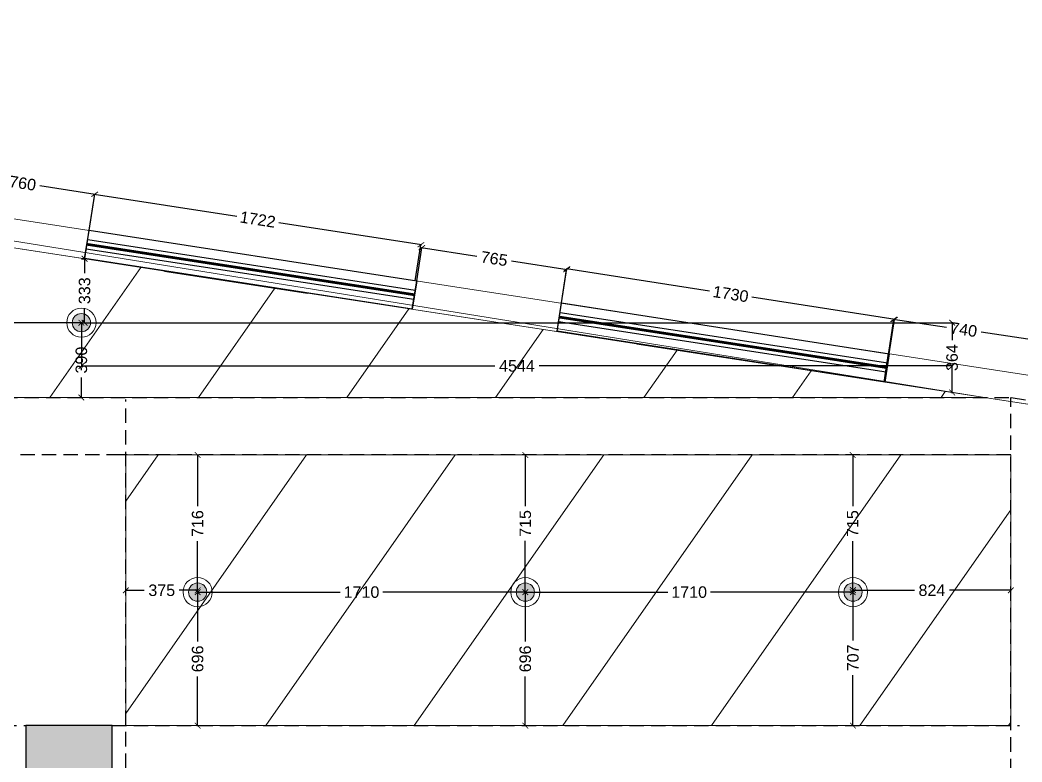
# Model space of a CAD drawing. Header units: millimetres. Extents: x 1464389 to 1998638, y -29162 to 256806.
# Drawn here: x 1766447 to 1771676, y 212103 to 215974 of the extents above; entities that cross this region are included whole.
import ezdxf

# ---------------------------------------------------------------- set-up
doc = ezdxf.new("R2010")
doc.units = ezdxf.units.MM
doc.header["$LTSCALE"] = 15
doc.header["$PDMODE"] = 35
doc.linetypes.add('DASHED2', pattern=[0.375, 0.25, -0.125])
doc.layers.get('0').update_dxf_attribs({"lineweight": 5})
for name, color, linetype in [('0_COVE_loop', 30, 'Continuous'), ('A-WNDW', 4, 'Continuous'), ('GFC Walls', 14, 'Continuous'), ('S-col-3', 3, 'Continuous')]:
    doc.layers.add(name, color=color, linetype=linetype)
doc.layers.add('Hatch', color=252, linetype='Continuous', lineweight=15)
doc.styles.add('ARIAL', font='arial.ttf')
doc.dimstyles.new('SC-25', dxfattribs={"dimtxt": 60, "dimasz": 30, "dimexe": 0, "dimexo": 0, "dimgap": 25, "dimtad": 0, "dimdec": 0, "dimzin": 0, "dimdsep": 46, "dimtxsty": 'ARIAL', "dimblk": 'ARCHTICK', "dimcen": 0.09, "dimdle": 3, "dimclrd": 251, "dimclre": 251, "dimclrt": 1, "dimadec": 0, "dimazin": 0, "dimtfac": 1, "dimtdec": 0, "dimtofl": 0, "dimtmove": 0, "dimatfit": 2, "dimfxl": 100, "dimtolj": 1, "dimtzin": 0, "dimarcsym": 0})
pattern_1 = [(55, (1353770.7, 220033.9), (-520.16155, 364.221), [])]

# ---------------------------------------------------------------- blocks, each defined once
blk = doc.blocks.new('_ArchTick')
at = {"color": 0, "linetype": 'ByBlock', "const_width": 0.15}
blk.add_lwpolyline([(-0.5, -0.5), (0.5, 0.5)], dxfattribs=at)
blk = doc.blocks.new('*D1269')
at = {"color": 251, "lineweight": -2, "transparency": 16777216}
for p, q in [((1766056.1, 214992), (1766085.1, 215180.2)), ((1766082.1, 215180.6), (1766370.8, 215136.2)), ((1766839.2, 215064), (1766550.6, 215108.5)), ((1766807.3, 214876.3), (1766836.3, 215064.5))]:
    blk.add_line(p, q, dxfattribs=at)
at = {"layer": 'Defpoints', "color": 0, "transparency": 16777216}
for p in [(1766836.3, 215064.5), (1766056.1, 214992), (1766807.3, 214876.3)]:
    blk.add_point(p, dxfattribs=at)
at = {"color": 251, "lineweight": -2, "transparency": 16777216, "xscale": 30, "yscale": 30, "zscale": 30}
for p, rotation in [((1766085.1, 215180.2), 171.242451532399), ((1766836.3, 215064.5), 351.242451532399)]:
    blk.add_blockref('_ArchTick', p, dxfattribs=dict(at, rotation=rotation))
at = {"color": 1, "transparency": 16777216, "insert": (1766460.7, 215122.3), "char_height": 60, "attachment_point": 5, "rotation": 351.2425, "style": 'ARIAL'}
blk.add_mtext('\\A1;760', dxfattribs=at)
blk = doc.blocks.new('*D1270')
at = {"color": 251, "lineweight": -2, "transparency": 16777216}
for p, q in [((1766807.5, 214877.9), (1766836.6, 215065.4)), ((1766833.6, 215065.9), (1767577.5, 214950.5)), ((1768541.6, 214801.1), (1767797.7, 214916.4)), ((1768509.5, 214614), (1768538.6, 214801.5))]:
    blk.add_line(p, q, dxfattribs=at)
at = {"layer": 'Defpoints', "color": 0, "transparency": 16777216}
for p in [(1766807.5, 214877.9), (1768538.6, 214801.5), (1768509.5, 214614)]:
    blk.add_point(p, dxfattribs=at)
at = {"color": 251, "lineweight": -2, "transparency": 16777216, "xscale": 30, "yscale": 30, "zscale": 30}
for p, rotation in [((1766836.6, 215065.4), 171.186508361525), ((1768538.6, 214801.5), 351.186508361525)]:
    blk.add_blockref('_ArchTick', p, dxfattribs=dict(at, rotation=rotation))
at = {"color": 1, "transparency": 16777216, "insert": (1767687.6, 214933.5), "char_height": 60, "attachment_point": 5, "rotation": 351.1865, "style": 'ARIAL'}
blk.add_mtext('\\A1;1722', dxfattribs=at)
blk = doc.blocks.new('*D1271')
at = {"color": 251, "lineweight": -2, "transparency": 16777216}
for p, q in [((1768517.1, 214612.9), (1768543.4, 214786.1)), ((1768540.4, 214786.6), (1768831.2, 214742.4)), ((1769302.5, 214670.9), (1769011.7, 214715)), ((1769273.2, 214498.1), (1769299.5, 214671.4))]:
    blk.add_line(p, q, dxfattribs=at)
at = {"layer": 'Defpoints', "color": 0, "transparency": 16777216}
for p in [(1769299.5, 214671.4), (1768517.1, 214612.9), (1769273.2, 214498.1)]:
    blk.add_point(p, dxfattribs=at)
at = {"color": 251, "lineweight": -2, "transparency": 16777216, "xscale": 30, "yscale": 30, "zscale": 30}
for p, rotation in [((1768543.4, 214786.1), 171.3690025452119), ((1769299.5, 214671.4), 351.369002545212)]:
    blk.add_blockref('_ArchTick', p, dxfattribs=dict(at, rotation=rotation))
at = {"color": 1, "transparency": 16777216, "insert": (1768921.5, 214728.7), "char_height": 60, "attachment_point": 5, "rotation": 351.369, "style": 'ARIAL'}
blk.add_mtext('\\A1;765', dxfattribs=at)
blk = doc.blocks.new('*D1272')
at = {"color": 251, "lineweight": -2, "transparency": 16777216}
for p, q in [((1769273.5, 214498.1), (1769301.1, 214676.7)), ((1769298.2, 214677.2), (1770045.5, 214561.3)), ((1771013.4, 214411.2), (1770266.2, 214527.1)), ((1770982.8, 214233), (1771010.5, 214411.7))]:
    blk.add_line(p, q, dxfattribs=at)
at = {"layer": 'Defpoints', "color": 0, "transparency": 16777216}
for p in [(1769273.5, 214498.1), (1771010.5, 214411.7), (1770982.8, 214233)]:
    blk.add_point(p, dxfattribs=at)
at = {"color": 251, "lineweight": -2, "transparency": 16777216, "xscale": 30, "yscale": 30, "zscale": 30}
for p, rotation in [((1769301.1, 214676.7), 171.1865083615229), ((1771010.5, 214411.7), 351.1865083615229)]:
    blk.add_blockref('_ArchTick', p, dxfattribs=dict(at, rotation=rotation))
at = {"color": 1, "transparency": 16777216, "insert": (1770155.8, 214544.2), "char_height": 60, "attachment_point": 5, "rotation": 351.1865, "style": 'ARIAL'}
blk.add_mtext('\\A1;1730', dxfattribs=at)
blk = doc.blocks.new('*D1273')
at = {"color": 251, "lineweight": -2, "transparency": 16777216}
for p, q in [((1770979.3, 214228.3), (1771006.3, 214412.3)), ((1771003.3, 214412.7), (1771282.3, 214371.8)), ((1771741.2, 214304.4), (1771462.2, 214345.3)), ((1771711.2, 214120.8), (1771738.2, 214304.8))]:
    blk.add_line(p, q, dxfattribs=at)
at = {"layer": 'Defpoints', "color": 0, "transparency": 16777216}
for p in [(1771738.2, 214304.8), (1770979.3, 214228.3), (1771711.2, 214120.8)]:
    blk.add_point(p, dxfattribs=at)
at = {"color": 251, "lineweight": -2, "transparency": 16777216, "xscale": 30, "yscale": 30, "zscale": 30}
for p, rotation in [((1771006.3, 214412.3), 171.6461493205885), ((1771738.2, 214304.8), 351.6461493205885)]:
    blk.add_blockref('_ArchTick', p, dxfattribs=dict(at, rotation=rotation))
at = {"color": 1, "transparency": 16777216, "insert": (1771372.2, 214358.5), "char_height": 60, "attachment_point": 5, "rotation": 351.6461, "style": 'ARIAL'}
blk.add_mtext('\\A1;740', dxfattribs=at)
blk = doc.blocks.new('mot cob 12w')
h = blk.add_hatch(color=219)
h.dxf.hatch_style = 1
h.set_gradient(color1=(100, 33, 101), color2=(248, 215, 49), name='HEMISPHERICAL')
h.paths.add_polyline_path([(-161097.6, 77016.2, 1), (-161193.2, 77016.2, 1)])
for radius in [76.2, 47.8]:
    blk.add_circle((-161145.4, 77016.2), radius)
blk = doc.blocks.new('LIGHTS 12W')
for p in [(1127236.4, 81513.1), (1127843.1, 80107.2), (1129553.2, 80107.2), (1131263.4, 80107.2)]:
    blk.add_blockref('mot cob 12w', p)
blk = doc.blocks.new('*D579')
at = {"layer": '0_COVE_loop', "color": 251, "lineweight": -2, "transparency": 16777216}
for p, q in [((969654.6, -239171.6), (969654.6, -239506.3)), ((969651.6, -239506.3), (971660.3, -239506.3)), ((973889, -239506.3), (971880.3, -239506.3))]:
    blk.add_line(p, q, dxfattribs=at)
at = {"layer": 'Defpoints', "color": 0, "transparency": 16777216}
for p in [(969654.6, -239171.6), (973886, -239506.3), (973886, -239506.3)]:
    blk.add_point(p, dxfattribs=at)
at = {"layer": '0_COVE_loop', "color": 251, "lineweight": -2, "transparency": 16777216, "xscale": 30, "yscale": 30, "zscale": 30, "rotation": 180}
blk.add_blockref('_ArchTick', (969654.6, -239506.3), dxfattribs=at)
at = {"layer": '0_COVE_loop', "color": 251, "lineweight": -2, "transparency": 16777216, "xscale": 30, "yscale": 30, "zscale": 30}
blk.add_blockref('_ArchTick', (973886, -239506.3), dxfattribs=at)
at = {"layer": '0_COVE_loop', "color": 1, "transparency": 16777216, "insert": (971770.3, -239506.3), "char_height": 60, "attachment_point": 5, "style": 'ARIAL'}
blk.add_mtext('\\A1;4231', dxfattribs=at)
blk = doc.blocks.new('*D580')
at = {"layer": '0_COVE_loop', "color": 251, "lineweight": -2, "transparency": 16777216}
for p, q in [((973886, -239173.1), (973902.6, -239173.1)), ((973902.6, -239170.1), (973902.6, -239248.4)), ((973902.6, -239509.3), (973902.6, -239430.9)), ((973886, -239506.3), (973902.6, -239506.3))]:
    blk.add_line(p, q, dxfattribs=at)
at = {"layer": 'Defpoints', "color": 0, "transparency": 16777216}
for p in [(973886, -239173.1), (973902.6, -239173.1), (973886, -239506.3)]:
    blk.add_point(p, dxfattribs=at)
at = {"layer": '0_COVE_loop', "color": 251, "lineweight": -2, "transparency": 16777216, "xscale": 30, "yscale": 30, "zscale": 30}
for p, rotation in [((973902.6, -239173.1), 90), ((973902.6, -239506.3), 270)]:
    blk.add_blockref('_ArchTick', p, dxfattribs=dict(at, rotation=rotation))
at = {"layer": '0_COVE_loop', "color": 1, "transparency": 16777216, "insert": (973902.6, -239339.7), "char_height": 60, "attachment_point": 5, "rotation": 90, "style": 'ARIAL'}
blk.add_mtext('\\A1;333', dxfattribs=at)
blk = doc.blocks.new('*D581')
at = {"layer": '0_COVE_loop', "color": 251, "lineweight": -2, "transparency": 16777216}
for p, q in [((973886, -239503.3), (973886, -239610.3)), ((973886, -239506.3), (973886, -239506.3)), ((973886, -239899.6), (973886, -239792.6)), ((973886, -239896.6), (973886, -239896.6))]:
    blk.add_line(p, q, dxfattribs=at)
at = {"layer": 'Defpoints', "color": 0, "transparency": 16777216}
for p in [(973886, -239506.3), (973886, -239896.6), (973886, -239896.6)]:
    blk.add_point(p, dxfattribs=at)
at = {"layer": '0_COVE_loop', "color": 251, "lineweight": -2, "transparency": 16777216, "xscale": 30, "yscale": 30, "zscale": 30}
for p, rotation in [((973886, -239506.3), 90), ((973886, -239896.6), 270)]:
    blk.add_blockref('_ArchTick', p, dxfattribs=dict(at, rotation=rotation))
at = {"layer": '0_COVE_loop', "color": 1, "transparency": 16777216, "insert": (973886, -239701.4), "char_height": 60, "attachment_point": 5, "rotation": 90, "style": 'ARIAL'}
blk.add_mtext('\\A1;390', dxfattribs=at)
blk = doc.blocks.new('*D582')
at = {"layer": '0_COVE_loop', "color": 251, "lineweight": -2, "transparency": 16777216}
for p, q in [((973903.6, -239506.3), (978430.3, -239506.3)), ((978430.3, -239503.3), (978430.3, -239597.2)), ((978430.3, -239873.5), (978430.3, -239779.5)), ((978430.3, -239870.5), (978430.3, -239870.5))]:
    blk.add_line(p, q, dxfattribs=at)
at = {"layer": 'Defpoints', "color": 0, "transparency": 16777216}
for p in [(973903.6, -239506.3), (978430.3, -239870.5), (978430.3, -239870.5)]:
    blk.add_point(p, dxfattribs=at)
at = {"layer": '0_COVE_loop', "color": 251, "lineweight": -2, "transparency": 16777216, "xscale": 30, "yscale": 30, "zscale": 30}
for p, rotation in [((978430.3, -239506.3), 90), ((978430.3, -239870.5), 270)]:
    blk.add_blockref('_ArchTick', p, dxfattribs=dict(at, rotation=rotation))
at = {"layer": '0_COVE_loop', "color": 1, "transparency": 16777216, "insert": (978430.3, -239688.4), "char_height": 60, "attachment_point": 5, "rotation": 90, "style": 'ARIAL'}
blk.add_mtext('\\A1;364', dxfattribs=at)
blk = doc.blocks.new('*D583')
at = {"layer": '0_COVE_loop', "color": 251, "lineweight": -2, "transparency": 16777216}
for p, q in [((973887, -239506.3), (973887, -239732)), ((973884, -239732), (976043.5, -239732)), ((978434.3, -239732), (976274.8, -239732)), ((978431.3, -239870.5), (978431.3, -239732))]:
    blk.add_line(p, q, dxfattribs=at)
at = {"layer": 'Defpoints', "color": 0, "transparency": 16777216}
for p in [(973887, -239506.3), (978431.3, -239732), (978431.3, -239870.5)]:
    blk.add_point(p, dxfattribs=at)
at = {"layer": '0_COVE_loop', "color": 251, "lineweight": -2, "transparency": 16777216, "xscale": 30, "yscale": 30, "zscale": 30, "rotation": 180}
blk.add_blockref('_ArchTick', (973887, -239732), dxfattribs=at)
at = {"layer": '0_COVE_loop', "color": 251, "lineweight": -2, "transparency": 16777216, "xscale": 30, "yscale": 30, "zscale": 30}
blk.add_blockref('_ArchTick', (978431.3, -239732), dxfattribs=at)
at = {"layer": '0_COVE_loop', "color": 1, "transparency": 16777216, "insert": (976159.2, -239732), "char_height": 60, "attachment_point": 5, "style": 'ARIAL'}
blk.add_mtext('\\A1;4544', dxfattribs=at)
blk = doc.blocks.new('*D598')
at = {"layer": '0_COVE_loop', "color": 251, "lineweight": -2, "transparency": 16777216}
for p, q in [((974492.7, -240193.6), (974492.7, -240463.4)), ((974492.7, -240196.6), (974492.7, -240196.6)), ((974492.7, -240915.2), (974492.7, -240645.4)), ((974492.7, -240912.2), (974492.7, -240912.2))]:
    blk.add_line(p, q, dxfattribs=at)
at = {"layer": 'Defpoints', "color": 0, "transparency": 16777216}
for p in [(974492.7, -240196.6), (974492.7, -240196.6), (974492.7, -240912.2)]:
    blk.add_point(p, dxfattribs=at)
at = {"layer": '0_COVE_loop', "color": 251, "lineweight": -2, "transparency": 16777216, "xscale": 30, "yscale": 30, "zscale": 30}
for p, rotation in [((974492.7, -240196.6), 90), ((974492.7, -240912.2), 270)]:
    blk.add_blockref('_ArchTick', p, dxfattribs=dict(at, rotation=rotation))
at = {"layer": '0_COVE_loop', "color": 1, "transparency": 16777216, "insert": (974492.7, -240554.4), "char_height": 60, "attachment_point": 5, "rotation": 90, "style": 'ARIAL'}
blk.add_mtext('\\A1;716', dxfattribs=at)
blk = doc.blocks.new('*D453')
at = {"layer": '0_COVE_loop', "color": 251, "lineweight": -2, "transparency": 16777216}
for p, q in [((974114.7, -240902.6), (974213.8, -240902.6)), ((974495.8, -240902.6), (974396.7, -240902.6)), ((974492.8, -240911), (974492.8, -240902.6))]:
    blk.add_line(p, q, dxfattribs=at)
at = {"layer": 'Defpoints', "color": 0, "transparency": 16777216}
for p in [(974117.7, -240902.6), (974117.7, -240902.6), (974492.8, -240911)]:
    blk.add_point(p, dxfattribs=at)
at = {"layer": '0_COVE_loop', "color": 251, "lineweight": -2, "transparency": 16777216, "xscale": 30, "yscale": 30, "zscale": 30, "rotation": 180}
blk.add_blockref('_ArchTick', (974117.7, -240902.6), dxfattribs=at)
at = {"layer": '0_COVE_loop', "color": 251, "lineweight": -2, "transparency": 16777216, "xscale": 30, "yscale": 30, "zscale": 30}
blk.add_blockref('_ArchTick', (974492.8, -240902.6), dxfattribs=at)
at = {"layer": '0_COVE_loop', "color": 1, "transparency": 16777216, "insert": (974305.3, -240902.6), "char_height": 60, "attachment_point": 5, "style": 'ARIAL'}
blk.add_mtext('\\A1;375', dxfattribs=at)
blk = doc.blocks.new('*D454')
at = {"layer": '0_COVE_loop', "color": 251, "lineweight": -2, "transparency": 16777216}
for p, q in [((974489.7, -240912.2), (975236.1, -240912.2)), ((974492.7, -240912.2), (974492.7, -240912.2)), ((976205.9, -240912.2), (975459.4, -240912.2))]:
    blk.add_line(p, q, dxfattribs=at)
at = {"layer": 'Defpoints', "color": 0, "transparency": 16777216}
for p in [(974492.7, -240912.2), (976202.9, -240912.2), (976202.9, -240912.2)]:
    blk.add_point(p, dxfattribs=at)
at = {"layer": '0_COVE_loop', "color": 251, "lineweight": -2, "transparency": 16777216, "xscale": 30, "yscale": 30, "zscale": 30, "rotation": 180}
blk.add_blockref('_ArchTick', (974492.7, -240912.2), dxfattribs=at)
at = {"layer": '0_COVE_loop', "color": 251, "lineweight": -2, "transparency": 16777216, "xscale": 30, "yscale": 30, "zscale": 30}
blk.add_blockref('_ArchTick', (976202.9, -240912.2), dxfattribs=at)
at = {"layer": '0_COVE_loop', "color": 1, "transparency": 16777216, "insert": (975347.8, -240912.2), "char_height": 60, "attachment_point": 5, "style": 'ARIAL'}
blk.add_mtext('\\A1;1710', dxfattribs=at)
blk = doc.blocks.new('*D455')
at = {"layer": '0_COVE_loop', "color": 251, "lineweight": -2, "transparency": 16777216}
for p, q in [((974492.7, -240909.2), (974492.7, -241168.9)), ((974492.7, -240912.2), (974492.7, -240912.2)), ((974492.7, -241611.5), (974492.7, -241351.8)), ((974492.7, -241608.5), (974492.7, -241608.5))]:
    blk.add_line(p, q, dxfattribs=at)
at = {"layer": 'Defpoints', "color": 0, "transparency": 16777216}
for p in [(974492.7, -240912.2), (974492.7, -241608.5), (974492.7, -241608.5)]:
    blk.add_point(p, dxfattribs=at)
at = {"layer": '0_COVE_loop', "color": 251, "lineweight": -2, "transparency": 16777216, "xscale": 30, "yscale": 30, "zscale": 30}
for p, rotation in [((974492.7, -240912.2), 90), ((974492.7, -241608.5), 270)]:
    blk.add_blockref('_ArchTick', p, dxfattribs=dict(at, rotation=rotation))
at = {"layer": '0_COVE_loop', "color": 1, "transparency": 16777216, "insert": (974492.7, -241260.4), "char_height": 60, "attachment_point": 5, "rotation": 90, "style": 'ARIAL'}
blk.add_mtext('\\A1;696', dxfattribs=at)
blk = doc.blocks.new('*D456')
at = {"layer": '0_COVE_loop', "color": 251, "lineweight": -2, "transparency": 16777216}
for p, q in [((976202.9, -240909.2), (976202.9, -241168.9)), ((976202.9, -240912.2), (976202.9, -240912.2)), ((976202.9, -241611.5), (976202.9, -241351.8)), ((976202.9, -241608.5), (976202.9, -241608.5))]:
    blk.add_line(p, q, dxfattribs=at)
at = {"layer": 'Defpoints', "color": 0, "transparency": 16777216}
for p in [(976202.9, -240912.2), (976202.9, -241608.5), (976202.9, -241608.5)]:
    blk.add_point(p, dxfattribs=at)
at = {"layer": '0_COVE_loop', "color": 251, "lineweight": -2, "transparency": 16777216, "xscale": 30, "yscale": 30, "zscale": 30}
for p, rotation in [((976202.9, -240912.2), 90), ((976202.9, -241608.5), 270)]:
    blk.add_blockref('_ArchTick', p, dxfattribs=dict(at, rotation=rotation))
at = {"layer": '0_COVE_loop', "color": 1, "transparency": 16777216, "insert": (976202.9, -241260.4), "char_height": 60, "attachment_point": 5, "rotation": 90, "style": 'ARIAL'}
blk.add_mtext('\\A1;696', dxfattribs=at)
blk = doc.blocks.new('*D457')
at = {"layer": '0_COVE_loop', "color": 251, "lineweight": -2, "transparency": 16777216}
for p, q in [((976199.9, -240912.2), (976946.3, -240912.2)), ((976202.9, -240912.2), (976202.9, -240912.2)), ((977916, -240912.2), (977169.6, -240912.2))]:
    blk.add_line(p, q, dxfattribs=at)
at = {"layer": 'Defpoints', "color": 0, "transparency": 16777216}
for p in [(976202.9, -240912.2), (977913, -240912.2), (977913, -240912.2)]:
    blk.add_point(p, dxfattribs=at)
at = {"layer": '0_COVE_loop', "color": 251, "lineweight": -2, "transparency": 16777216, "xscale": 30, "yscale": 30, "zscale": 30, "rotation": 180}
blk.add_blockref('_ArchTick', (976202.9, -240912.2), dxfattribs=at)
at = {"layer": '0_COVE_loop', "color": 251, "lineweight": -2, "transparency": 16777216, "xscale": 30, "yscale": 30, "zscale": 30}
blk.add_blockref('_ArchTick', (977913, -240912.2), dxfattribs=at)
at = {"layer": '0_COVE_loop', "color": 1, "transparency": 16777216, "insert": (977057.9, -240912.2), "char_height": 60, "attachment_point": 5, "style": 'ARIAL'}
blk.add_mtext('\\A1;1710', dxfattribs=at)
blk = doc.blocks.new('*D458')
at = {"layer": '0_COVE_loop', "color": 251, "lineweight": -2, "transparency": 16777216}
for p, q in [((977909.6, -240902.6), (978233.5, -240902.6)), ((977912.6, -240912.2), (977912.6, -240902.6)), ((978739.7, -240902.6), (978415.9, -240902.6))]:
    blk.add_line(p, q, dxfattribs=at)
at = {"layer": 'Defpoints', "color": 0, "transparency": 16777216}
for p in [(978736.7, -240902.6), (978736.7, -240902.6), (977912.6, -240912.2)]:
    blk.add_point(p, dxfattribs=at)
at = {"layer": '0_COVE_loop', "color": 251, "lineweight": -2, "transparency": 16777216, "xscale": 30, "yscale": 30, "zscale": 30, "rotation": 180}
blk.add_blockref('_ArchTick', (977912.6, -240902.6), dxfattribs=at)
at = {"layer": '0_COVE_loop', "color": 251, "lineweight": -2, "transparency": 16777216, "xscale": 30, "yscale": 30, "zscale": 30}
blk.add_blockref('_ArchTick', (978736.7, -240902.6), dxfattribs=at)
at = {"layer": '0_COVE_loop', "color": 1, "transparency": 16777216, "insert": (978324.7, -240902.6), "char_height": 60, "attachment_point": 5, "style": 'ARIAL'}
blk.add_mtext('\\A1;824', dxfattribs=at)
blk = doc.blocks.new('*D459')
at = {"layer": '0_COVE_loop', "color": 251, "lineweight": -2, "transparency": 16777216}
for p, q in [((977912.6, -240898.6), (977912.6, -241164)), ((977912.6, -240901.6), (977912.6, -240901.6)), ((977912.6, -241611.5), (977912.6, -241346.1)), ((977912.6, -241608.5), (977912.6, -241608.5))]:
    blk.add_line(p, q, dxfattribs=at)
at = {"layer": 'Defpoints', "color": 0, "transparency": 16777216}
for p in [(977912.6, -240901.6), (977912.6, -241608.5), (977912.6, -241608.5)]:
    blk.add_point(p, dxfattribs=at)
at = {"layer": '0_COVE_loop', "color": 251, "lineweight": -2, "transparency": 16777216, "xscale": 30, "yscale": 30, "zscale": 30}
for p, rotation in [((977912.6, -240901.6), 90), ((977912.6, -241608.5), 270)]:
    blk.add_blockref('_ArchTick', p, dxfattribs=dict(at, rotation=rotation))
at = {"layer": '0_COVE_loop', "color": 1, "transparency": 16777216, "insert": (977912.6, -241255), "char_height": 60, "attachment_point": 5, "rotation": 90, "style": 'ARIAL'}
blk.add_mtext('\\A1;707', dxfattribs=at)
blk = doc.blocks.new('*D460')
at = {"layer": '0_COVE_loop', "color": 251, "lineweight": -2, "transparency": 16777216}
for p, q in [((977911.4, -240193.6), (977911.4, -240463.1)), ((977911.4, -240196.6), (977911.4, -240196.6)), ((977911.4, -240915.1), (977911.4, -240645.6)), ((977911.4, -240912.1), (977911.4, -240912.1))]:
    blk.add_line(p, q, dxfattribs=at)
at = {"layer": 'Defpoints', "color": 0, "transparency": 16777216}
for p in [(977911.4, -240196.6), (977911.4, -240196.6), (977911.4, -240912.1)]:
    blk.add_point(p, dxfattribs=at)
at = {"layer": '0_COVE_loop', "color": 251, "lineweight": -2, "transparency": 16777216, "xscale": 30, "yscale": 30, "zscale": 30}
for p, rotation in [((977911.4, -240196.6), 90), ((977911.4, -240912.1), 270)]:
    blk.add_blockref('_ArchTick', p, dxfattribs=dict(at, rotation=rotation))
at = {"layer": '0_COVE_loop', "color": 1, "transparency": 16777216, "insert": (977911.4, -240554.4), "char_height": 60, "attachment_point": 5, "rotation": 90, "style": 'ARIAL'}
blk.add_mtext('\\A1;715', dxfattribs=at)
blk = doc.blocks.new('*D461')
at = {"layer": '0_COVE_loop', "color": 251, "lineweight": -2, "transparency": 16777216}
for p, q in [((976202.9, -240193.6), (976202.9, -240462.7)), ((976202.9, -240196.6), (976202.9, -240196.6)), ((976202.9, -240914.2), (976202.9, -240645.2)), ((976202.9, -240911.2), (976202.9, -240911.2))]:
    blk.add_line(p, q, dxfattribs=at)
at = {"layer": 'Defpoints', "color": 0, "transparency": 16777216}
for p in [(976202.9, -240196.6), (976202.9, -240196.6), (976202.9, -240911.2)]:
    blk.add_point(p, dxfattribs=at)
at = {"layer": '0_COVE_loop', "color": 251, "lineweight": -2, "transparency": 16777216, "xscale": 30, "yscale": 30, "zscale": 30}
for p, rotation in [((976202.9, -240196.6), 90), ((976202.9, -240911.2), 270)]:
    blk.add_blockref('_ArchTick', p, dxfattribs=dict(at, rotation=rotation))
at = {"layer": '0_COVE_loop', "color": 1, "transparency": 16777216, "insert": (976202.9, -240553.9), "char_height": 60, "attachment_point": 5, "rotation": 90, "style": 'ARIAL'}
blk.add_mtext('\\A1;715', dxfattribs=at)
blk = doc.blocks.new('4th floor dimention')
at = {"layer": '0_COVE_loop'}
for base, p1, p2, picture, middle in [((973886, -239506.3), (969654.6, -239171.6), (973886, -239506.3), '*D579', (971770.3, -239506.3)), ((978431.3, -239732), (973887, -239506.3), (978431.3, -239870.5), '*D583', (976159.2, -239732)), ((974117.7, -240902.6), (974492.8, -240911), (974117.7, -240902.6), '*D453', (974305.3, -240902.6)), ((976202.9, -240912.2), (974492.7, -240912.2), (976202.9, -240912.2), '*D454', (975347.8, -240912.2)), ((977913, -240912.2), (976202.9, -240912.2), (977913, -240912.2), '*D457', (977057.9, -240912.2)), ((978736.7, -240902.6), (977912.6, -240912.2), (978736.7, -240902.6), '*D458', (978324.7, -240902.6))]:
    dim = blk.add_linear_dim(base=base, p1=p1, p2=p2, dimstyle='SC-25', dxfattribs=at)
    dim.commit()
    dim.dimension.update_dxf_attribs({"geometry": picture, "text_midpoint": middle})
for base, p1, p2, picture, middle in [((973902.6, -239173.1), (973886, -239506.3), (973886, -239173.1), '*D580', (973902.6, -239339.7)), ((973886, -239896.6), (973886, -239506.3), (973886, -239896.6), '*D581', (973886, -239701.4)), ((978430.3, -239870.5), (973903.6, -239506.3), (978430.3, -239870.5), '*D582', (978430.3, -239688.4)), ((974492.7, -240196.6), (974492.7, -240912.2), (974492.7, -240196.6), '*D598', (974492.7, -240554.4)), ((976202.9, -240196.6), (976202.9, -240911.2), (976202.9, -240196.6), '*D461', (976202.9, -240553.9)), ((977911.4188, -240196.6225), (977911.4188, -240912.0884), (977911.4188, -240196.6225), '*D460', (977911.4188, -240554.3555)), ((974492.7, -241608.5), (974492.7, -240912.2), (974492.7, -241608.5), '*D455', (974492.7, -241260.4)), ((976202.9, -241608.5), (976202.9, -240912.2), (976202.9, -241608.5), '*D456', (976202.9, -241260.4)), ((977912.6, -241608.5), (977912.6, -240901.6), (977912.6, -241608.5), '*D459', (977912.6, -241255))]:
    dim = blk.add_linear_dim(base=base, p1=p1, p2=p2, angle=90, dimstyle='SC-25', dxfattribs=at)
    dim.commit()
    dim.dimension.update_dxf_attribs({"geometry": picture, "text_midpoint": middle})

msp = doc.modelspace()

# ---------------------------------------------------------------- hatches: boundary and pattern name
at = {"layer": 'Hatch', "true_color": 0xa953a0}
h = msp.add_hatch(dxfattribs=at)
h.set_pattern_fill('ANSI31', color=215, scale=200, angle=10)
h.set_pattern_definition(pattern_1)
h.paths.add_polyline_path([(1761120.8, 215600.5), (1761132, 215671.8), (1759832.7, 215881.1), (1759832.7, 214004.5), (1771480.8, 214004.5)])
h.paths.add_polyline_path([(1769249.7, 214348.2), (1769272.9, 214496.4), (1769273.2, 214496.4), (1769249.9, 214348.2)], flags=16)
h.paths.add_polyline_path([(1766398.7, 213704.5), (1762153.3, 213704.5), (1762153.3, 212292.6), (1766398.7, 212292.6)])
h.paths.add_polyline_path([(1761553.3, 213704.5), (1760128.4, 213704.5), (1760128.4, 212292.6), (1761553.3, 212292.6)])
h.paths.add_polyline_path([(1766398.7, 211992.6), (1762153.3, 211992.6), (1762153.3, 205132.9), (1766398.7, 205132.9)])
h.paths.add_polyline_path([(1771617.7, 211992.6), (1766998.7, 211992.6), (1766998.7, 200554.4), (1771617.7, 200554.4)])
h.paths.add_polyline_path([(1776202.5, 211992.6), (1772217.7, 211992.6), (1772217.7, 201169.4), (1776202.5, 201169.4)])
h.paths.add_polyline_path([(1776202.5, 213082.8), (1772217.7, 213708.3), (1772217.7, 212292.6), (1776202.5, 212292.6)])
h.paths.add_polyline_path([(1781501.7, 212460.8), (1780743.4, 212577.6), (1780743.4, 212577.6), (1779033.8, 212841), (1776802.5, 213143.1), (1776802.5, 212292.6), (1781501.7, 212292.6)])
h.paths.add_polyline_path([(1781441.7, 210430.6), (1781361.7, 210430.6), (1781361.7, 210778.7), (1777072.7, 210778.7), (1777072.7, 206915.4), (1781361.7, 206915.4), (1781361.7, 207156.4), (1781441.7, 207156.4)])
h.paths.add_polyline_path([(1783156.7, 211005.6), (1781706.7, 211005.6), (1781706.7, 206915.4), (1783156.7, 206915.4)])
h.paths.add_polyline_path([(1783156.7, 206615.4), (1781706.7, 206615.4), (1781706.7, 200569.4), (1783156.7, 200569.4)])
h.paths.add_polyline_path([(1781441.7, 206356.4), (1781361.7, 206356.4), (1781361.7, 206615.4), (1777072.7, 206615.4), (1777072.7, 200569.4), (1781441.7, 200569.4)])
h.paths.add_polyline_path([(1781441.7, 200219.4), (1776847.7, 200219.4), (1776847.7, 198269.1), (1781441.7, 198269.1)])
h.paths.add_polyline_path([(1783156.7, 200219.4), (1781706.7, 200219.4), (1781706.7, 198269.1), (1783156.7, 198269.1)])
h.paths.add_polyline_path([(1766398.7, 204532.9), (1762153.3, 204532.9), (1762153.3, 200559.3), (1766398.7, 200559.3)])
h.paths.add_polyline_path([(1761778.4, 200259.2), (1759832.7, 200259.2), (1759832.7, 198269.1), (1761778.4, 198269.1)])
h.paths.add_polyline_path([(1767403.7, 200204.4), (1766923.7, 200204.4), (1766448.7, 200204.4), (1766448.7, 200259.3), (1762153.4, 200259.3), (1762153.4, 198269.1), (1767403.7, 198269.1)])
h.paths.add_polyline_path([(1766863.7, 197972.6), (1766863.7, 198027.6), (1766863.7, 198069.1), (1762378.4, 198069.1), (1762378.4, 198069), (1761628.4, 198069), (1759832.7, 198069.1), (1759832.7, 197483.6), (1760482.7, 197483.6), (1760482.7, 196983.6), (1766863.7, 196983.6), (1766863.7, 197068.6)])
h.paths.add_polyline_path([(1774526.7, 201169.4), (1772217.7, 201169.4), (1772217.7, 200554.4), (1774526.7, 200554.4)])
h.paths.add_polyline_path([(1778021.5, 198152.1), (1778292.1, 198152.1), (1778292.1, 198306.7), (1778021.5, 198306.7)])
h.paths.add_polyline_path([(1780641.6, 198153.3), (1780641.6, 198307.8), (1780429.2, 198307.8), (1780429.2, 198153.3)])
h.paths.add_polyline_path([(1766889.4, 197071), (1766889.4, 197225.1), (1766734.9, 197225.1), (1766734.9, 197071)])
h = msp.add_hatch(dxfattribs=at)
h.set_pattern_fill('ANSI31', color=215, scale=200, angle=10)
h.set_pattern_definition(pattern_1)
h.paths.add_polyline_path([(1766998.7, 212292.6), (1771617.7, 212292.6), (1771617.7, 213704.5), (1766998.7, 213704.5)])
at = {"layer": 'S-col-3', "lineweight": -3, "ltscale": 0.15}
h = msp.add_hatch(color=1, dxfattribs=at)
h.dxf.hatch_style = 1
h.paths.add_polyline_path([(1766477.5, 211392.6), (1766927.5, 211392.6), (1766927.5, 212292.6), (1766477.5, 212292.6)])

# ---------------------------------------------------------------- linework, layer by layer
for p, q in [((1768493.8, 214464.7), (1768517.1, 214612.9)), ((1769249.9, 214348.2), (1769273.2, 214496.4)), ((1770956.8, 214085.3), (1770979.3, 214228.3)), ((1770959.5, 214084.8), (1770982.8, 214233))]:
    msp.add_line(p, q)
for points in [[(1759682.7, 197333.6), (1759682.7, 215973.8), (1781651.7, 212589.5)], [(1759832.7, 215881.1), (1759832.7, 214004.5), (1771480.8, 214004.5), (1759832.7, 215881.1)], [(1761120.8, 215600.5), (1781501.7, 212460.8)], [(1761853.4, 215487.6), (1781501.7, 212460.8)]]:
    msp.add_lwpolyline(points)
msp.add_lwpolyline([(1766998.7, 213704.5), (1771617.7, 213704.5), (1771617.7, 212292.6), (1766998.7, 212292.6)], close=True)
at = {"layer": 'A-WNDW', "ltscale": 0.5}
for points in [[(1768501.9, 214515.7), (1766792.1, 214779.1), (1766799.7, 214828.5), (1768509.5, 214565.1)], [(1770967.6, 214135.9), (1769257.8, 214399.3), (1769265.4, 214448.7), (1770975.2, 214185.3)]]:
    msp.add_lwpolyline(points, close=True, dxfattribs=at)
at = {"layer": 'A-WNDW', "ltscale": 0.5, "const_width": 14.1}
for points in [[(1768505.7, 214540.4), (1766795.9, 214803.8)], [(1770971.4, 214160.6), (1769261.6, 214424)]]:
    msp.add_lwpolyline(points, dxfattribs=at)
at = {"layer": 'GFC Walls'}
for p, q in [((1766784, 214728.1), (1766807.3, 214876.3)), ((1767200, 214663.8), (1767946.2, 214548.9)), ((1768493.8, 214464.7), (1768517.1, 214612.9)), ((1769249.7, 214348.2), (1769272.9, 214496.4)), ((1769665.7, 214283.9), (1770411.9, 214169.1)), ((1770956.8, 214085.3), (1770980.1, 214233.4)), ((1770959.5, 214084.8), (1770982.8, 214233))]:
    msp.add_line(p, q, dxfattribs=at)
for points in [[(1766784.2, 214729.7), (1766807.5, 214877.9), (1768517.1, 214612.9), (1768493.8, 214464.7)], [(1769249.9, 214349.9), (1769273.2, 214498.1), (1770982.8, 214233), (1770959.5, 214084.8)]]:
    msp.add_lwpolyline(points, close=True, dxfattribs=at)
at = {"layer": 'GFC Walls', "color": 252, "linetype": 'DASHED2', "ltscale": 20, "true_color": 0x939598}
for points in [[(1759832.7, 214004.5), (1771617.7, 214004.5)], [(1766998.7, 200259.3), (1766998.7, 213994.7)], [(1771617.7, 200569.1), (1771617.7, 214004.5)], [(1771617.7, 200569.1), (1771617.7, 214004.5)], [(1771619.8, 214004.5), (1776204.6, 213284.9)], [(1771617.7, 213704.5), (1766973.6, 213704.5), (1766373.6, 213704.5), (1762153.3, 213704.5)], [(1762078.4, 212292.6), (1766477.5, 212292.6)], [(1766927.5, 212292.6), (1771663.8, 212292.6)]]:
    msp.add_lwpolyline(points, dxfattribs=at)
at = {"layer": 'S-col-3', "color": 1, "lineweight": -3, "ltscale": 0.15}
msp.add_lwpolyline([(1766477.5, 211392.6), (1766927.5, 211392.6), (1766927.5, 212292.6), (1766477.5, 212292.6)], close=True, dxfattribs=at)

# ---------------------------------------------------------------- block references
at = {"color": 2}
msp.add_blockref('LIGHTS 12W', (800676, 55865.6), dxfattribs=at)
at = {"layer": '0_COVE_loop'}
msp.add_blockref('4th floor dimention', (792881, 453901.1), dxfattribs=at)

# ---------------------------------------------------------------- dimensions: what is measured, and where the dimension line sits
for p1, p2, distance, picture, middle in [((1766056.1, 214992), (1766807.3, 214876.3), 190.4, '*D1269', (1766460.7, 215122.3)), ((1766807.5, 214877.9), (1768509.5, 214614), 189.7, '*D1270', (1767687.6, 214933.5)), ((1768517.1, 214612.9), (1769273.2, 214498.1), 175.2, '*D1271', (1768921.5, 214728.7)), ((1769273.5, 214498.1), (1770982.8, 214233), 180.8, '*D1272', (1770155.8, 214544.2)), ((1770979.3, 214228.3), (1771711.2, 214120.8), 186, '*D1273', (1771372.2, 214358.5))]:
    dim = msp.add_aligned_dim(p1=p1, p2=p2, distance=distance, dimstyle='SC-25')
    dim.commit()
    dim.dimension.update_dxf_attribs({"geometry": picture, "text_midpoint": middle})

doc.saveas('drawing.dxf')
